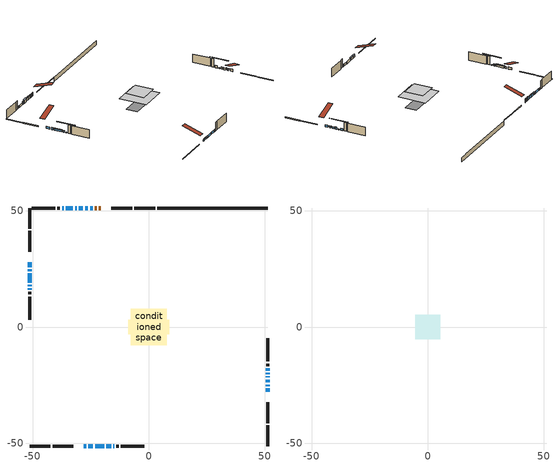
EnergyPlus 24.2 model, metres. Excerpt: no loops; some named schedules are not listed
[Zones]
conditioned space
 floor outside (Floor1 construction): -2.33,-2.33 -2.33,2.33 2.33,2.33 2.33,-2.33 z0.31
 floor adiabatic (AdiabaticFloorConstruction): -7.84,-7.84 -7.84,7.84 7.84,7.84 7.84,-7.84 z2.75
 floor foundation (Slab1 construction): -8.8,-3.09 -8.8,3.09 8.8,3.09 8.8,-3.09 z-1.98
 wall outside (RimJoist1 construction): 2.72,51.2 -6.2,51.2 / -51.2,-51.2 -42.28,-51.2 / -51.2,51.2 -51.2,42.28 / 51.2,-51.2 51.2,-42.28 z0.31:0.61
 wall outside (RimJoist2 construction): -7.12,51.2 -16.04,51.2 / -41.35,-51.2 -32.44,-51.2 / -51.2,41.35 -51.2,32.44 / 51.2,-41.35 51.2,-32.44 z0.31:0.61
 wall outside (AdiabaticWallConstruction 1): -20.61,51.2 -21.44,51.2 / -22.37,51.2 -23.2,51.2 z0.31:2.34
 wall outside (AdiabaticWallConstruction): 51.2,-27.86 51.2,-26.34 / -51.2,27.86 -51.2,25.73 / -51.2,24.8 -51.2,24.04 / -31.08,51.2 -31.69,51.2 / 51.2,-21.72 51.2,-21.24 / 51.2,-18.84 51.2,-17.76 / -32.62,51.2 -35.67,51.2 / -36.6,51.2 -37.3,51.2 / -23.06,-51.2 -19.16,-51.2 / -18.23,-51.2 -16.1,-51.2 / -15.17,-51.2 -14.94,-51.2 z0.31:1.53; 51.2,-25.41 51.2,-24.8 / -51.2,18.11 -51.2,17.5 z0.31:0.92; 51.2,-23.87 51.2,-22.65 / -27.86,-51.2 -26.95,-51.2 z0.31:1.23; -24.13,51.2 -25.25,51.2 / -26.17,51.2 -27.39,51.2 / -28.32,51.2 -30.15,51.2 z0.31:1.83; -26.02,-51.2 -23.99,-51.2 z0.31:1.33; -51.2,23.11 -51.2,19.04 z0.31:1.22; 51.2,-20.32 51.2,-19.76 / -51.2,16.58 -51.2,16.02 z0.31:0.67
 wall outside (Wall1 construction): -38.22,51.2 -39.32,51.2 / -14.01,-51.2 -12.91,-51.2 / -51.2,15.09 -51.2,14 / 51.2,-16.83 51.2,-15.73 z0.31:5.19
 wall outside (Wall2 construction): -40.25,51.2 -50.27,51.2 / -11.98,-51.2 -1.97,-51.2 / -51.2,13.07 -51.2,3.05 / 51.2,-14.8 51.2,-4.78 z0.31:5.19
 wall foundation (FoundationWall1 construction): 3.65,51.2,-1.98 3.65,51.2,0.31 46.44,51.2,0.31 46.44,51.2,0.23 51.2,51.2,0.23 51.2,51.2,-1.98
 window (WindowConstruction): 51.2,-27.86 51.2,-26.34 z0.31:1.53
 window (WindowConstruction 8): -51.2,27.86 -51.2,25.73 z0.31:1.53
 window (WindowConstruction 9): -51.2,24.8 -51.2,24.04 z0.31:1.53
 window (WindowConstruction 10): 51.2,-25.41 51.2,-24.8 z0.31:0.92
 window (WindowConstruction 11): 51.2,-23.87 51.2,-22.65 z0.31:1.22
 window (WindowConstruction 12): -24.13,51.2 -25.25,51.2 z0.31:1.83
 window (WindowConstruction 13): -26.17,51.2 -27.39,51.2 z0.31:1.83
 window (WindowConstruction 14): -28.32,51.2 -30.15,51.2 z0.31:1.83
 window (WindowConstruction 15): -31.08,51.2 -31.69,51.2 z0.31:1.53
 window (WindowConstruction 16): -27.86,-51.2 -26.95,-51.2 z0.31:1.22
 window (WindowConstruction 1): 51.2,-21.72 51.2,-21.25 z0.31:1.53
 window (WindowConstruction 17): -26.02,-51.2 -23.99,-51.2 z0.31:1.32
 window (WindowConstruction 18): -51.2,23.11 -51.2,19.04 z0.31:1.22
 window (WindowConstruction 19): -51.2,18.11 -51.2,17.5 z0.31:0.92
 window (WindowConstruction 20): 51.2,-20.32 51.2,-19.76 z0.31:0.67
 window (WindowConstruction 21): -51.2,16.57 -51.2,16.02 z0.31:0.67
 window (WindowConstruction 2): 51.2,-18.84 51.2,-17.76 z0.31:1.53
 window (WindowConstruction 3): -32.62,51.2 -35.67,51.2 z0.31:1.53
 window (WindowConstruction 4): -36.6,51.2 -37.29,51.2 z0.31:1.53
 window (WindowConstruction 5): -23.06,-51.2 -19.16,-51.2 z0.31:1.53
 window (WindowConstruction 6): -18.23,-51.2 -16.1,-51.2 z0.31:1.53
 window (WindowConstruction 7): -15.17,-51.2 -14.94,-51.2 z0.31:1.53
 door (Door): -20.61,51.2 -21.44,51.2 z0.31:2.34
 door (Door 1): -22.37,51.2 -23.2,51.2 z0.31:2.34
 ceiling adiabatic (AdiabaticFloorConstruction): 7.84,-7.84 7.84,7.84 -7.84,7.84 -7.84,-7.84 z2.75
attic - vented
 floor to conditioned space (Floor2 construction Reversed): -5.29,-5.29 -5.29,5.29 5.29,5.29 5.29,-5.29 z5.19
 roof outside (Roof1 construction): -19.69,51.2,5.19 -19.69,40.89,8.62 -16.97,40.89,8.62 -16.97,51.2,5.19; -28.79,-51.2,5.19 -28.79,-40.89,8.62 -31.51,-40.89,8.62 -31.51,-51.2,5.19; -51.2,28.79,5.19 -40.89,28.79,8.62 -40.89,31.51,8.62 -51.2,31.51,5.19; 51.2,-28.79,5.19 40.89,-28.79,8.62 40.89,-31.51,8.62 51.2,-31.51,5.19
shading: 51.2,-24.5 51.2,-25.71 51.5,-25.71 51.5,-24.5 z1.22; 51.2,-22.35 51.2,-24.17 51.5,-24.17 51.5,-22.35 z1.52; -25.54,51.2 -23.83,51.2 -23.83,51.5 -25.54,51.5 z2.13; -27.69,51.2 -25.88,51.2 -25.88,51.5 -27.69,51.5 z2.13; -30.45,51.2 -28.02,51.2 -28.02,51.81 -30.45,51.81 z2.13; -31.99,51.2 -30.78,51.2 -30.78,51.5 -31.99,51.5 z1.83; -26.65,-51.2 -28.16,-51.2 -28.16,-51.81 -26.65,-51.81 z1.52; -23.69,-51.2 -26.32,-51.2 -26.32,-51.81 -23.69,-51.81 z1.62; -51.2,18.74 -51.2,23.41 -51.81,23.41 -51.81,18.74 z1.52; -51.2,17.2 -51.2,18.41 -51.81,18.41 -51.81,17.2 z1.22; 51.2,-14.68 51.2,-25.4 51.61,-25.4 51.61,-14.68 z5.75; -51.2,10.94 -51.2,21.66 -51.61,21.66 -51.61,10.94 z5.75
[Building]
Building 1: Terrain=Suburbs
[Site:Location]
Toronto City Centre_ON: Latitude {deg}=43.63; Longitude {deg}=-79.39; Time Zone {hr}=-5; Elevation {m}=77; Keep Site Location Information=Yes
[Site:GroundTemperature:Shallow]
5.01852, 3.26908, 3.12898, 3.95918, 7.29196, 10.6092, 13.4851, 15.3069, 15.4617, 13.9799, 11.1774, 7.9619
[Site:WaterMainsTemperature]
Calculation Method=Schedule; Temperature Schedule=mains temperature schedule
[Material] Roughness=Rough; Thermal Absorptance=0.9
Name | Thickness {m} | Conductivity {W/m-K} | Density {kg/m3} | Specific Heat {J/kg-K} | Solar Absorptance | Visible Absorptance
asphalt or fiberglass shingles | 0.00635 | 0.162714 | 1121.4 | 1465.45 | 0.4 | 0.4
ceiling loosefill ins | 0.169333 | 0.0480833 | 16.02 | 1046.75 | 0.7 | 0.7
ceiling stud and cavity | 0.1397 | 1.08676 | 65.682 | 1177.47 | 0.7 | 0.7
concrete 4.0 in. | 0.1016 | 1.803125 | 2242.8 | 837.4 | 0.7 | 0.7
concrete 8.0 in. | 0.2032 | 1.803125 | 2242.8 | 837.4 | 0.7 | 0.7
door material | 0.04445 | 0.053851 | 512.64 | 1214.23 | 0.7 | 0.7
exterior vertical ins | 0.0460229 | 0.029427 | 32.04 | 1214.23 | 0.7 | 0.7
floor covering | 0.0127 | 0.0433444 | 54.468 | 1339.84 | 0.6 | 0.6
floor rigid ins; rim joist rigid ins | 0.051816 | 0.029427 | 32.04 | 1214.23 | 0.7 | 0.7
floor rigid ins 1; wall rigid ins | 0.512978 | 0.029427 | 32.04 | 1214.23 | 0.7 | 0.7
floor stud and cavity | 0.1397 | 0.101559 | 92.3553 | 1139.71 | 0.7 | 0.7
floor stud and cavity 1 | 0.1397 | 1.75129 | 37.0049 | 1207.88 | 0.7 | 0.7
furniture material conditioned space 1 | 0.1524 | 0.115458 | 640.8 | 1214.23 | 0.6 | 0.6
gypsum board | 0.0127 | 0.160291 | 801 | 837.4 | 0.6 | 0.6
gypsum board 1 | 0.0127 | 0.160291 | 801 | 837.4 | 0.7 | 0.7
osb sheathing 0.5 in. | 0.0127 | 0.115458 | 512.64 | 1214.23 | 0.7 | 0.7
osb sheathing 0.75 in. | 0.01905 | 0.115458 | 512.64 | 1214.23 | 0.7 | 0.7
osb sheathing 2.0 in. | 0.0508 | 0.115458 | 512.64 | 1214.23 | 0.7 | 0.7
rim joist stud and cavity | 0.0508 | 0.0405436 | 125.044 | 1163.47 | 0.6 | 0.6
rim joist stud and cavity 1 | 0.0508 | 0.0293316 | 125.044 | 1163.47 | 0.6 | 0.6
wall stud and cavity | 0.1397 | 0.102505 | 139.0536 | 1170.24 | 0.7 | 0.7
wall stud and cavity 1 | 0.1397 | 0.0815399 | 139.0536 | 1170.24 | 0.7 | 0.7
wall stud and cavity 2 | 0.0889 | 0.380278 | 52.3479 | 1209.89 | 0.7 | 0.7
wall stud and cavity 3 | 0.0889 | 0.391764 | 83.0341 | 1211.67 | 0.7 | 0.7
wood siding | 0.0254 | 0.102417 | 544.68 | 1172.36 | 0.4 | 0.4
wood siding 1; wood siding 2; wood siding 3 | 0.0254 | 0.102417 | 544.68 | 1172.36 | 0.7 | 0.7
[WindowMaterial:SimpleGlazingSystem]
Name | U-Factor {W/m2-K} | Solar Heat Gain Coefficient
WindowMaterial | 2.91111 | 0.68
WindowMaterial 1 | 3.05136 | 0.46
WindowMaterial 10 | 3.07975 | 0.4
WindowMaterial 11 | 2.95256 | 0.58
WindowMaterial 12 | 2.906 | 0.64
WindowMaterial 13 | 2.986628 | 0.53
WindowMaterial 14 | 3.02581 | 0.51
WindowMaterial 15 | 2.938365 | 0.65
WindowMaterial 16 | 2.961077 | 0.58
WindowMaterial 17 | 3.07407 | 0.43
WindowMaterial 2 | 2.93155 | 0.66
WindowMaterial 3 | 3.13255 | 0.72
WindowMaterial 4 | 2.97073 | 0.62
WindowMaterial 5 | 3.34775 | 0.66
WindowMaterial 6 | 2.929848 | 0.66
WindowMaterial 7 | 3.063281 | 0.52
WindowMaterial 8 | 2.89692 | 0.69
WindowMaterial 9 | 3.01388 | 0.52
[Construction]
AdiabaticFloorConstruction: floor stud and cavity 1, floor rigid ins 1, osb sheathing 0.75 in., floor covering
AdiabaticWallConstruction: wood siding 2, wall rigid ins, wall stud and cavity 2, gypsum board
AdiabaticWallConstruction 1: wood siding 3, wall rigid ins, wall stud and cavity 2, gypsum board
Door; Door 1: door material
Floor1 construction: floor stud and cavity, floor rigid ins, osb sheathing 0.75 in., floor covering
Floor2 construction Reversed: gypsum board, ceiling stud and cavity, ceiling loosefill ins
FoundationWall1 construction: concrete 8.0 in., gypsum board 1
furniture construction conditioned space 1: furniture material conditioned space 1
PartitionWallConstruction: gypsum board, wall stud and cavity 3, gypsum board
RimJoist1 construction: wood siding 1, rim joist rigid ins, osb sheathing 2.0 in., rim joist stud and cavity
RimJoist2 construction: wood siding 1, osb sheathing 2.0 in., rim joist stud and cavity 1
Roof1 construction: asphalt or fiberglass shingles
Slab1 construction: concrete 4.0 in.
Wall1 construction: wood siding, osb sheathing 0.5 in., wall stud and cavity, gypsum board
Wall2 construction: wood siding, osb sheathing 0.5 in., wall stud and cavity 1, gypsum board
WindowConstruction; WindowConstruction 13: WindowMaterial
WindowConstruction 1: WindowMaterial 1
WindowConstruction 10; WindowConstruction 19: WindowMaterial 10
WindowConstruction 11: WindowMaterial 11
WindowConstruction 12; WindowConstruction 4: WindowMaterial 4
WindowConstruction 14: WindowMaterial 12
WindowConstruction 15: WindowMaterial 13
WindowConstruction 16: WindowMaterial 14
WindowConstruction 17: WindowMaterial 15
WindowConstruction 18: WindowMaterial 16
WindowConstruction 2: WindowMaterial 2
WindowConstruction 20; WindowConstruction 21: WindowMaterial 17
WindowConstruction 3: WindowMaterial 3
WindowConstruction 5: WindowMaterial 5
WindowConstruction 6: WindowMaterial 6
WindowConstruction 7: WindowMaterial 7
WindowConstruction 8: WindowMaterial 8
WindowConstruction 9: WindowMaterial 9
[Zone] Multiplier=1; Part of Total Floor Area=Yes
Name | Volume {m3}
attic - vented | 62.5041
conditioned space | 830.9
[Space]
Name | Zone | Volume {m3}
attic - vented 1 | attic - vented | 62.5041
conditioned space 1 | conditioned space | 830.9
[ZoneInfiltration:EffectiveLeakageArea]
infil attic - vented 1: Zone or Space=attic - vented 1; Schedule=Always On Discrete; Effective Air Leakage Area {cm2}=4717.47; Stack Coefficient=0.000238973; Wind Coefficient=2.9013e-05
[ZoneMixing]
whole house fan mix: Zone or Space=attic - vented; Schedule=Always On Continuous; Design Flow Rate Calculation Method=Flow/Zone; Design Flow Rate {m3/s}=0; Source Zone or Space=conditioned space
[SurfaceProperty:ExposedFoundationPerimeter]
Slab1: Exposed Perimeter Calculation Method=TotalExposedPerimeter; Total Exposed Perimeter {m}=47.548
[InternalMass] Zone or ZoneList=conditioned space; Space or SpaceList=conditioned space 1
Name | Construction | Surface Area {m2}
furniture mass conditioned space 1 | furniture construction conditioned space 1 | 150.496
partition wall mass | PartitionWallConstruction | 376.24
[Lights]
interior lighting: Zone or ZoneList or Space or SpaceList=conditioned space 1; Schedule=interior lighting schedule; Design Level Calculation Method=LightingLevel; Lighting Level {W}=343.2; Return Air Fraction=0; Fraction Radiant=0.6; Fraction Visible=0.2; Fraction Replaceable=1
[People]
occupants: Zone or ZoneList or Space or SpaceList=conditioned space 1; Number of People Schedule=occupants schedule; Number of People Calculation Method=People; Number of People=3; Fraction Radiant=0.314171; Sensible Heat Fraction=0.56303; Activity Level Schedule=occupants activity schedule; Carbon Dioxide Generation Rate {m3/s-W}=0; Enable ASHRAE 55 Comfort Warnings=No; Mean Radiant Temperature Calculation Type=EnclosureAveraged
[ElectricEquipment] Zone or ZoneList or Space or SpaceList=conditioned space 1; Design Level Calculation Method=EquipmentLevel
Name | Schedule | Design Level {W} | Fraction Latent | Fraction Radiant | Fraction Lost
clothes dryer | clothes dryer schedule | 140.772 | 0.015 | 0.081 | 0.85
clothes washer | clothes washer schedule | 32.1985 | 0.03 | 0.162 | 0.7
cooking range | cooking range schedule | 215.147 | 0.08 | 0.432 | 0.2
dishwasher | dishwasher schedule | 66.8632 | 0.3 | 0.18 | 0.4
fridge | fridge schedule | 72.9452 | 0 | 0.6 | 0
mech vent bath fan 0 | mech vent bath fan 0 schedule | 50.2 | 0 | 0 | 1
mech vent bath fan 1 | mech vent bath fan 1 schedule | 50.2 | 0 | 0 | 1
mech vent bath fan 2 | mech vent bath fan 2 schedule | 50.2 | 0 | 0 | 1
mech vent bath fan 3 | mech vent bath fan 3 schedule | 50.2 | 0 | 0 | 1
mech vent bath fan 4 | mech vent bath fan 4 schedule | 50.2 | 0 | 0 | 1
mech vent house fan | mech vent house fan schedule | 0 | 0 | 0 | 1
mech vent house fan cfis | mech vent house fan cfis schedule | 0 | 0 | 0 | 0
mech vent range fan 0 | mech vent range fan 0 schedule | 57 | 0 | 0 | 1
misc plug loads | misc plug loads schedule | 494.7 | 0.045 | 0.513 | 0.1
whole house fan | Always On Discrete | 0 | 0 | 0 | 1
[OtherEquipment] Zone or ZoneList or Space or SpaceList=conditioned space 1; Design Level Calculation Method=EquipmentLevel
Name | Fuel Type | Schedule | Design Level {W} | Fraction Latent | Fraction Radiant | Fraction Lost
clothes dryer 1 | Electricity | clothes dryer schedule | 0 | 0.015 | 0.081 | 0.85
cooking range 1 | Electricity | cooking range schedule | 0 | 0.08 | 0.432 | 0.2
general water use latent | None | general water use schedule | 62.594 | 1 | 0 | 0
general water use sensible | None | general water use schedule | -61.6891 | 0 | 0.6 | 0
mech vent house fan latent load | None | Always On Discrete | 0 | 1 | 0 | 0
mech vent house fan sensible load | None | Always On Discrete | 0 | 0 | 0 | 0
water heater energy adjustment1 | NaturalGas | Always On Discrete | 0.01 | 0 | 0 | 1
[ZoneInfiltration:DesignFlowRate] Zone or ZoneList or Space or SpaceList=conditioned space 1; Schedule=Always On Discrete; Design Flow Rate Calculation Method=Flow/Zone; Design Flow Rate {m3/s}=0
infil flow; natural vent flow; whole house fan flow
[Foundation:Kiva]
Foundation Kiva 1: Initial Indoor Air Temperature {C}=18; Wall Height Above Grade {m}=0.309982; Wall Depth Below Slab {m}=0.2032; Custom Block Material Name 1=exterior vertical ins; Custom Block Depth 1 {m}=2.28999; Custom Block X Position 1 {m}=0.2159; Custom Block Z Position 1 {m}=0
[Foundation:Kiva:Settings]
Soil Conductivity {W/m-K}=0.849921; Soil Density {kg/m3}=1842.3; Soil Specific Heat {J/kg-K}=418.7; Ground Solar Absorptivity=0.9; Ground Thermal Absorptivity=0.9; Ground Surface Roughness {m}=0.03; Far-Field Width {m}=40; Deep-Ground Boundary Condition=ZeroFlux; Deep-Ground Depth {m}=40; Minimum Cell Dimension {m}=0.2; Maximum Cell Growth Coefficient=3; Simulation Timestep=Timestep
[Exterior:Lights]
exterior lighting: Schedule=exterior lighting schedule; Design Level {W}=75.6
[Schedule:Constant]
Name | Hourly Value
Always On Continuous; mech vent house fan schedule; mech vent house fan cfis schedule; Always On Discrete | 1
occupants activity schedule | 117.228
fridge schedule | 0
[Schedule:Week:Daily]
interior lighting schedule Week Rule - Jan1-Jan27: interior lighting schedule day, interior lighting schedule day, interior lighting schedule day, interior lighting schedule day, interior lighting schedule day, interior lighting schedule day, interior lighting schedule day, interior lighting schedule default day, interior lighting schedule default day, interior lighting schedule default day, interior lighting schedule default day, interior lighting schedule default day
interior lighting schedule Week Rule - Jan28-Feb3: interior lighting schedule day, interior lighting schedule day, interior lighting schedule day, interior lighting schedule day, interior lighting schedule day 1, interior lighting schedule day 1, interior lighting schedule day 1, interior lighting schedule default day, interior lighting schedule default day, interior lighting schedule default day, interior lighting schedule default day, interior lighting schedule default day
interior lighting schedule Week Rule - Feb4-Feb24: interior lighting schedule day 1, interior lighting schedule day 1, interior lighting schedule day 1, interior lighting schedule day 1, interior lighting schedule day 1, interior lighting schedule day 1, interior lighting schedule day 1, interior lighting schedule default day, interior lighting schedule default day, interior lighting schedule default day, interior lighting schedule default day, interior lighting schedule default day
interior lighting schedule Week Rule - Feb25-Mar3: interior lighting schedule day 1, interior lighting schedule day 1, interior lighting schedule day 1, interior lighting schedule day 1, interior lighting schedule day 2, interior lighting schedule day 2, interior lighting schedule day 2, interior lighting schedule default day, interior lighting schedule default day, interior lighting schedule default day, interior lighting schedule default day, interior lighting schedule default day
interior lighting schedule Week Rule - Mar4-Mar31: interior lighting schedule day 2, interior lighting schedule day 2, interior lighting schedule day 2, interior lighting schedule day 2, interior lighting schedule day 2, interior lighting schedule day 2, interior lighting schedule day 2, interior lighting schedule default day, interior lighting schedule default day, interior lighting schedule default day, interior lighting schedule default day, interior lighting schedule default day
interior lighting schedule Week Rule - Apr1-Apr28: interior lighting schedule day 3, interior lighting schedule day 3, interior lighting schedule day 3, interior lighting schedule day 3, interior lighting schedule day 3, interior lighting schedule day 3, interior lighting schedule day 3, interior lighting schedule default day, interior lighting schedule default day, interior lighting schedule default day, interior lighting schedule default day, interior lighting schedule default day
interior lighting schedule Week Rule - Apr29-May5: interior lighting schedule day 3, interior lighting schedule day 3, interior lighting schedule day 4, interior lighting schedule day 4, interior lighting schedule day 4, interior lighting schedule day 4, interior lighting schedule day 4, interior lighting schedule default day, interior lighting schedule default day, interior lighting schedule default day, interior lighting schedule default day, interior lighting schedule default day
interior lighting schedule Week Rule - May6-May26: interior lighting schedule day 4, interior lighting schedule day 4, interior lighting schedule day 4, interior lighting schedule day 4, interior lighting schedule day 4, interior lighting schedule day 4, interior lighting schedule day 4, interior lighting schedule default day, interior lighting schedule default day, interior lighting schedule default day, interior lighting schedule default day, interior lighting schedule default day
interior lighting schedule Week Rule - May27-Jun2: interior lighting schedule day 4, interior lighting schedule day 4, interior lighting schedule day 4, interior lighting schedule day 4, interior lighting schedule day 4, interior lighting schedule day 5, interior lighting schedule day 5, interior lighting schedule default day, interior lighting schedule default day, interior lighting schedule default day, interior lighting schedule default day, interior lighting schedule default day
interior lighting schedule Week Rule - Jun3-Jun30: interior lighting schedule day 5, interior lighting schedule day 5, interior lighting schedule day 5, interior lighting schedule day 5, interior lighting schedule day 5, interior lighting schedule day 5, interior lighting schedule day 5, interior lighting schedule default day, interior lighting schedule default day, interior lighting schedule default day, interior lighting schedule default day, interior lighting schedule default day
interior lighting schedule Week Rule - Jul1-Jul28: interior lighting schedule day 6, interior lighting schedule day 6, interior lighting schedule day 6, interior lighting schedule day 6, interior lighting schedule day 6, interior lighting schedule day 6, interior lighting schedule day 6, interior lighting schedule default day, interior lighting schedule default day, interior lighting schedule default day, interior lighting schedule default day, interior lighting schedule default day
interior lighting schedule Week Rule - Jul29-Aug4: interior lighting schedule day 6, interior lighting schedule day 6, interior lighting schedule day 6, interior lighting schedule day 7, interior lighting schedule day 7, interior lighting schedule day 7, interior lighting schedule day 7, interior lighting schedule default day, interior lighting schedule default day, interior lighting schedule default day, interior lighting schedule default day, interior lighting schedule default day
interior lighting schedule Week Rule - Aug5-Aug25: interior lighting schedule day 7, interior lighting schedule day 7, interior lighting schedule day 7, interior lighting schedule day 7, interior lighting schedule day 7, interior lighting schedule day 7, interior lighting schedule day 7, interior lighting schedule default day, interior lighting schedule default day, interior lighting schedule default day, interior lighting schedule default day, interior lighting schedule default day
interior lighting schedule Week Rule - Aug26-Sep1: interior lighting schedule day 7, interior lighting schedule day 7, interior lighting schedule day 7, interior lighting schedule day 7, interior lighting schedule day 7, interior lighting schedule day 7, interior lighting schedule day 8, interior lighting schedule default day, interior lighting schedule default day, interior lighting schedule default day, interior lighting schedule default day, interior lighting schedule default day
interior lighting schedule Week Rule - Sep2-Sep29: interior lighting schedule day 8, interior lighting schedule day 8, interior lighting schedule day 8, interior lighting schedule day 8, interior lighting schedule day 8, interior lighting schedule day 8, interior lighting schedule day 8, interior lighting schedule default day, interior lighting schedule default day, interior lighting schedule default day, interior lighting schedule default day, interior lighting schedule default day
interior lighting schedule Week Rule - Sep30-Oct6: interior lighting schedule day 8, interior lighting schedule day 9, interior lighting schedule day 9, interior lighting schedule day 9, interior lighting schedule day 9, interior lighting schedule day 9, interior lighting schedule day 9, interior lighting schedule default day, interior lighting schedule default day, interior lighting schedule default day, interior lighting schedule default day, interior lighting schedule default day
interior lighting schedule Week Rule - Oct7-Oct27: interior lighting schedule day 9, interior lighting schedule day 9, interior lighting schedule day 9, interior lighting schedule day 9, interior lighting schedule day 9, interior lighting schedule day 9, interior lighting schedule day 9, interior lighting schedule default day, interior lighting schedule default day, interior lighting schedule default day, interior lighting schedule default day, interior lighting schedule default day
interior lighting schedule Week Rule - Oct28-Nov3: interior lighting schedule day 9, interior lighting schedule day 9, interior lighting schedule day 9, interior lighting schedule day 9, interior lighting schedule day 10, interior lighting schedule day 10, interior lighting schedule day 10, interior lighting schedule default day, interior lighting schedule default day, interior lighting schedule default day, interior lighting schedule default day, interior lighting schedule default day
interior lighting schedule Week Rule - Nov4-Nov24: interior lighting schedule day 10, interior lighting schedule day 10, interior lighting schedule day 10, interior lighting schedule day 10, interior lighting schedule day 10, interior lighting schedule day 10, interior lighting schedule day 10, interior lighting schedule default day, interior lighting schedule default day, interior lighting schedule default day, interior lighting schedule default day, interior lighting schedule default day
interior lighting schedule Week Rule - Nov25-Dec1: interior lighting schedule day 10, interior lighting schedule day 10, interior lighting schedule day 10, interior lighting schedule day 10, interior lighting schedule day 10, interior lighting schedule day 10, interior lighting schedule day 11, interior lighting schedule default day, interior lighting schedule default day, interior lighting schedule default day, interior lighting schedule default day, interior lighting schedule default day
interior lighting schedule Week Rule - Dec2-Dec31: interior lighting schedule day 11, interior lighting schedule day 11, interior lighting schedule day 11, interior lighting schedule day 11, interior lighting schedule day 11, interior lighting schedule day 11, interior lighting schedule day 11, interior lighting schedule default day, interior lighting schedule default day, interior lighting schedule default day, interior lighting schedule default day, interior lighting schedule default day
occupants schedule Week Rule - Jan1-Dec31: occupants schedule day, occupants schedule day, occupants schedule day, occupants schedule day, occupants schedule day, occupants schedule day, occupants schedule day, occupants schedule default day, occupants schedule default day, occupants schedule default day, occupants schedule default day, occupants schedule default day
clothes dryer schedule Week Rule - Jan1-Dec31: clothes dryer schedule day, clothes dryer schedule day, clothes dryer schedule day, clothes dryer schedule day, clothes dryer schedule day, clothes dryer schedule day, clothes dryer schedule day, clothes dryer schedule default day, clothes dryer schedule default day, clothes dryer schedule default day, clothes dryer schedule default day, clothes dryer schedule default day
clothes washer schedule Week Rule - Jan1-Dec31: clothes washer schedule day, clothes washer schedule day, clothes washer schedule day, clothes washer schedule day, clothes washer schedule day, clothes washer schedule day, clothes washer schedule day, clothes washer schedule default day, clothes washer schedule default day, clothes washer schedule default day, clothes washer schedule default day, clothes washer schedule default day
cooking range schedule Week Rule - Jan1-Dec31: cooking range schedule day, cooking range schedule day, cooking range schedule day, cooking range schedule day, cooking range schedule day, cooking range schedule day, cooking range schedule day, cooking range schedule default day, cooking range schedule default day, cooking range schedule default day, cooking range schedule default day, cooking range schedule default day
dishwasher schedule Week Rule - Jan1-Dec31: dishwasher schedule day, dishwasher schedule day, dishwasher schedule day, dishwasher schedule day, dishwasher schedule day, dishwasher schedule day, dishwasher schedule day, dishwasher schedule default day, dishwasher schedule default day, dishwasher schedule default day, dishwasher schedule default day, dishwasher schedule default day
mech vent bath fan 0 schedule Week Rule - Jan1-Dec31: mech vent bath fan 0 schedule day, mech vent bath fan 0 schedule day, mech vent bath fan 0 schedule day, mech vent bath fan 0 schedule day, mech vent bath fan 0 schedule day, mech vent bath fan 0 schedule day, mech vent bath fan 0 schedule day, mech vent bath fan 0 schedule default day, mech vent bath fan 0 schedule default day, mech vent bath fan 0 schedule default day, mech vent bath fan 0 schedule default day, mech vent bath fan 0 schedule default day
mech vent bath fan 1 schedule Week Rule - Jan1-Dec31: mech vent bath fan 1 schedule day, mech vent bath fan 1 schedule day, mech vent bath fan 1 schedule day, mech vent bath fan 1 schedule day, mech vent bath fan 1 schedule day, mech vent bath fan 1 schedule day, mech vent bath fan 1 schedule day, mech vent bath fan 1 schedule default day, mech vent bath fan 1 schedule default day, mech vent bath fan 1 schedule default day, mech vent bath fan 1 schedule default day, mech vent bath fan 1 schedule default day
mech vent bath fan 2 schedule Week Rule - Jan1-Dec31: mech vent bath fan 2 schedule day, mech vent bath fan 2 schedule day, mech vent bath fan 2 schedule day, mech vent bath fan 2 schedule day, mech vent bath fan 2 schedule day, mech vent bath fan 2 schedule day, mech vent bath fan 2 schedule day, mech vent bath fan 2 schedule default day, mech vent bath fan 2 schedule default day, mech vent bath fan 2 schedule default day, mech vent bath fan 2 schedule default day, mech vent bath fan 2 schedule default day
mech vent bath fan 3 schedule Week Rule - Jan1-Dec31: mech vent bath fan 3 schedule day, mech vent bath fan 3 schedule day, mech vent bath fan 3 schedule day, mech vent bath fan 3 schedule day, mech vent bath fan 3 schedule day, mech vent bath fan 3 schedule day, mech vent bath fan 3 schedule day, mech vent bath fan 3 schedule default day, mech vent bath fan 3 schedule default day, mech vent bath fan 3 schedule default day, mech vent bath fan 3 schedule default day, mech vent bath fan 3 schedule default day
mech vent bath fan 4 schedule Week Rule - Jan1-Dec31: mech vent bath fan 4 schedule day, mech vent bath fan 4 schedule day, mech vent bath fan 4 schedule day, mech vent bath fan 4 schedule day, mech vent bath fan 4 schedule day, mech vent bath fan 4 schedule day, mech vent bath fan 4 schedule day, mech vent bath fan 4 schedule default day, mech vent bath fan 4 schedule default day, mech vent bath fan 4 schedule default day, mech vent bath fan 4 schedule default day, mech vent bath fan 4 schedule default day
mech vent range fan 0 schedule Week Rule - Jan1-Dec31: mech vent range fan 0 schedule day, mech vent range fan 0 schedule day, mech vent range fan 0 schedule day, mech vent range fan 0 schedule day, mech vent range fan 0 schedule day, mech vent range fan 0 schedule day, mech vent range fan 0 schedule day, mech vent range fan 0 schedule default day, mech vent range fan 0 schedule default day, mech vent range fan 0 schedule default day, mech vent range fan 0 schedule default day, mech vent range fan 0 schedule default day
misc plug loads schedule Week Rule - Jan1-Dec31: misc plug loads schedule day, misc plug loads schedule day, misc plug loads schedule day, misc plug loads schedule day, misc plug loads schedule day, misc plug loads schedule day, misc plug loads schedule day, misc plug loads schedule default day, misc plug loads schedule default day, misc plug loads schedule default day, misc plug loads schedule default day, misc plug loads schedule default day
general water use schedule Week Rule - Jan1-Dec31: general water use schedule day, general water use schedule day, general water use schedule day, general water use schedule day, general water use schedule day, general water use schedule day, general water use schedule day, general water use schedule default day, general water use schedule default day, general water use schedule default day, general water use schedule default day, general water use schedule default day
exterior lighting schedule Week Rule - Jan1-Jan27: exterior lighting schedule day, exterior lighting schedule day, exterior lighting schedule day, exterior lighting schedule day, exterior lighting schedule day, exterior lighting schedule day, exterior lighting schedule day, exterior lighting schedule default day, exterior lighting schedule default day, exterior lighting schedule default day, exterior lighting schedule default day, exterior lighting schedule default day
exterior lighting schedule Week Rule - Jan28-Feb3: exterior lighting schedule day, exterior lighting schedule day, exterior lighting schedule day, exterior lighting schedule day, exterior lighting schedule day 1, exterior lighting schedule day 1, exterior lighting schedule day 1, exterior lighting schedule default day, exterior lighting schedule default day, exterior lighting schedule default day, exterior lighting schedule default day, exterior lighting schedule default day
exterior lighting schedule Week Rule - Feb4-Feb24: exterior lighting schedule day 1, exterior lighting schedule day 1, exterior lighting schedule day 1, exterior lighting schedule day 1, exterior lighting schedule day 1, exterior lighting schedule day 1, exterior lighting schedule day 1, exterior lighting schedule default day, exterior lighting schedule default day, exterior lighting schedule default day, exterior lighting schedule default day, exterior lighting schedule default day
exterior lighting schedule Week Rule - Feb25-Mar3: exterior lighting schedule day 1, exterior lighting schedule day 1, exterior lighting schedule day 1, exterior lighting schedule day 1, exterior lighting schedule day 2, exterior lighting schedule day 2, exterior lighting schedule day 2, exterior lighting schedule default day, exterior lighting schedule default day, exterior lighting schedule default day, exterior lighting schedule default day, exterior lighting schedule default day
exterior lighting schedule Week Rule - Mar4-Mar31: exterior lighting schedule day 2, exterior lighting schedule day 2, exterior lighting schedule day 2, exterior lighting schedule day 2, exterior lighting schedule day 2, exterior lighting schedule day 2, exterior lighting schedule day 2, exterior lighting schedule default day, exterior lighting schedule default day, exterior lighting schedule default day, exterior lighting schedule default day, exterior lighting schedule default day
exterior lighting schedule Week Rule - Apr1-Apr28: exterior lighting schedule day 3, exterior lighting schedule day 3, exterior lighting schedule day 3, exterior lighting schedule day 3, exterior lighting schedule day 3, exterior lighting schedule day 3, exterior lighting schedule day 3, exterior lighting schedule default day, exterior lighting schedule default day, exterior lighting schedule default day, exterior lighting schedule default day, exterior lighting schedule default day
[Schedule:Year]
interior lighting schedule: interior lighting schedule Week Rule - Jan1-Jan27, 1, 1, 1, 27, interior lighting schedule Week Rule - Jan28-Feb3, 1, 28, 2, 3, interior lighting schedule Week Rule - Feb4-Feb24, 2, 4, 2, 24, interior lighting schedule Week Rule - Feb25-Mar3, 2, 25, 3, 3, interior lighting schedule Week Rule - Mar4-Mar31, 3, 4, 3, 31, interior lighting schedule Week Rule - Apr1-Apr28, 4, 1, 4, 28, interior lighting schedule Week Rule - Apr29-May5, 4, 29, 5, 5, interior lighting schedule Week Rule - May6-May26, 5, 6, 5, 26, interior lighting schedule Week Rule - May27-Jun2, 5, 27, 6, 2, interior lighting schedule Week Rule - Jun3-Jun30, 6, 3, 6, 30, interior lighting schedule Week Rule - Jul1-Jul28, 7, 1, 7, 28, interior lighting schedule Week Rule - Jul29-Aug4, 7, 29, 8, 4, interior lighting schedule Week Rule - Aug5-Aug25, 8, 5, 8, 25, interior lighting schedule Week Rule - Aug26-Sep1, 8, 26, 9, 1, interior lighting schedule Week Rule - Sep2-Sep29, 9, 2, 9, 29, interior lighting schedule Week Rule - Sep30-Oct6, 9, 30, 10, 6, interior lighting schedule Week Rule - Oct7-Oct27, 10, 7, 10, 27, interior lighting schedule Week Rule - Oct28-Nov3, 10, 28, 11, 3, interior lighting schedule Week Rule - Nov4-Nov24, 11, 4, 11, 24, interior lighting schedule Week Rule - Nov25-Dec1, 11, 25, 12, 1, interior lighting schedule Week Rule - Dec2-Dec31, 12, 2, 12, 31
occupants schedule: occupants schedule Week Rule - Jan1-Dec31, 1, 1, 12, 31
clothes dryer schedule: clothes dryer schedule Week Rule - Jan1-Dec31, 1, 1, 12, 31
clothes washer schedule: clothes washer schedule Week Rule - Jan1-Dec31, 1, 1, 12, 31
cooking range schedule: cooking range schedule Week Rule - Jan1-Dec31, 1, 1, 12, 31
dishwasher schedule: dishwasher schedule Week Rule - Jan1-Dec31, 1, 1, 12, 31
mech vent bath fan 0 schedule: mech vent bath fan 0 schedule Week Rule - Jan1-Dec31, 1, 1, 12, 31
mech vent bath fan 1 schedule: mech vent bath fan 1 schedule Week Rule - Jan1-Dec31, 1, 1, 12, 31
mech vent bath fan 2 schedule: mech vent bath fan 2 schedule Week Rule - Jan1-Dec31, 1, 1, 12, 31
mech vent bath fan 3 schedule: mech vent bath fan 3 schedule Week Rule - Jan1-Dec31, 1, 1, 12, 31
mech vent bath fan 4 schedule: mech vent bath fan 4 schedule Week Rule - Jan1-Dec31, 1, 1, 12, 31
mech vent range fan 0 schedule: mech vent range fan 0 schedule Week Rule - Jan1-Dec31, 1, 1, 12, 31
misc plug loads schedule: misc plug loads schedule Week Rule - Jan1-Dec31, 1, 1, 12, 31
general water use schedule: general water use schedule Week Rule - Jan1-Dec31, 1, 1, 12, 31
exterior lighting schedule: exterior lighting schedule Week Rule - Jan1-Jan27, 1, 1, 1, 27, exterior lighting schedule Week Rule - Jan28-Feb3, 1, 28, 2, 3, exterior lighting schedule Week Rule - Feb4-Feb24, 2, 4, 2, 24, exterior lighting schedule Week Rule - Feb25-Mar3, 2, 25, 3, 3, exterior lighting schedule Week Rule - Mar4-Mar31, 3, 4, 3, 31, exterior lighting schedule Week Rule - Apr1-Apr28, 4, 1, 4, 28, exterior lighting schedule Week Rule - Apr29-May5, 4, 29, 5, 5, exterior lighting schedule Week Rule - May6-May26, 5, 6, 5, 26, exterior lighting schedule Week Rule - May27-Jun2, 5, 27, 6, 2, exterior lighting schedule Week Rule - Jun3-Jun30, 6, 3, 6, 30, exterior lighting schedule Week Rule - Jul1-Jul28, 7, 1, 7, 28, exterior lighting schedule Week Rule - Jul29-Aug4, 7, 29, 8, 4, exterior lighting schedule Week Rule - Aug5-Aug25, 8, 5, 8, 25, exterior lighting schedule Week Rule - Aug26-Sep1, 8, 26, 9, 1, exterior lighting schedule Week Rule - Sep2-Sep29, 9, 2, 9, 29, exterior lighting schedule Week Rule - Sep30-Oct6, 9, 30, 10, 6, exterior lighting schedule Week Rule - Oct7-Oct27, 10, 7, 10, 27, exterior lighting schedule Week Rule - Oct28-Nov3, 10, 28, 11, 3, exterior lighting schedule Week Rule - Nov4-Nov24, 11, 4, 11, 24, exterior lighting schedule Week Rule - Nov25-Dec1, 11, 25, 12, 1, exterior lighting schedule Week Rule - Dec2-Dec31, 12, 2, 12, 31
[Schedule:Compact]
mains temperature schedule: Through: 01/01, For: AllDays, Until: 24:00, 8.80333, Through: 01/02, For: AllDays, Until: 24:00, 8.74333, Through: 01/03, For: AllDays, Until: 24:00, 8.68389, Through: 01/04, For: AllDays, Until: 24:00, 8.62611, Through: 01/05, For: AllDays, Until: 24:00, 8.56944, Through: 01/06, For: AllDays, Until: 24:00, 8.51389, Through: 01/07, For: AllDays, Until: 24:00, 8.45944, Through: 01/08, For: AllDays, Until: 24:00, 8.40611, Through: 01/09, For: AllDays, Until: 24:00, 8.35389, Through: 01/10, For: AllDays, Until: 24:00, 8.30278, Through: 01/11, For: AllDays, Until: 24:00, 8.25333, Through: 01/12, For: AllDays, Until: 24:00, 8.205, Through: 01/13, For: AllDays, Until: 24:00, 8.15778, Through: 01/14, For: AllDays, Until: 24:00, 8.11222, Through: 01/15, For: AllDays, Until: 24:00, 8.06778, Through: 01/16, For: AllDays, Until: 24:00, 8.02444, Through: 01/17, For: AllDays, Until: 24:00, 7.98222, Through: 01/18, For: AllDays, Until: 24:00, 7.94167, Through: 01/19, For: AllDays, Until: 24:00, 7.90222, Through: 01/20, For: AllDays, Until: 24:00, 7.86444, Through: 01/21, For: AllDays, Until: 24:00, 7.82778, Through: 01/22, For: AllDays, Until: 24:00, 7.79278, Through: 01/23, For: AllDays, Until: 24:00, 7.75889, Through: 01/24, For: AllDays, Until: 24:00, 7.72667, Through: 01/25, For: AllDays, Until: 24:00, 7.69556, Through: 01/26, For: AllDays, Until: 24:00, 7.66611, Through: 01/27, For: AllDays, Until: 24:00, 7.63778, Through: 01/28, For: AllDays, Until: 24:00, 7.61111, Through: 01/29, For: AllDays, Until: 24:00, 7.58556, Through: 01/30, For: AllDays, Until: 24:00, 7.56167, Through: 01/31, For: AllDays, Until: 24:00, 7.53944, Through: 02/01, For: AllDays, Until: 24:00, 7.51833, Through: 02/02, For: AllDays, Until: 24:00, 7.49889, Through: 02/03, For: AllDays, Until: 24:00, 7.48111, Through: 02/04, For: AllDays, Until: 24:00, 7.46444, Through: 02/05, For: AllDays, Until: 24:00, 7.44944, Through: 02/06, For: AllDays, Until: 24:00, 7.43556, Through: 02/07, For: AllDays, Until: 24:00, 7.42333, Through: 02/08, For: AllDays, Until: 24:00, 7.41278, Through: 02/09, For: AllDays, Until: 24:00, 7.40389, Through: 02/10, For: AllDays, Until: 24:00, 7.39611, Through: 02/11, For: AllDays, Until: 24:00, 7.39, Through: 02/12, For: AllDays, Until: 24:00, 7.38556, Through: 02/13, For: AllDays, Until: 24:00, 7.38222, Through: 02/14, For: AllDays, Until: 24:00, 7.38056, Through: 02/15, For: AllDays, Until: 24:00, 7.38056, Through: 02/16, For: AllDays, Until: 24:00, 7.38222, Through: 02/17, For: AllDays, Until: 24:00, 7.385, Through: 02/18, For: AllDays, Until: 24:00, 7.38944, Through: 02/19, For: AllDays, Until: 24:00, 7.395, Through: 02/20, For: AllDays, Until: 24:00, 7.40278, Through: 02/21, For: AllDays, Until: 24:00, 7.41167, Through: 02/22, For: AllDays, Until: 24:00, 7.42222, Through: 02/23, For: AllDays, Until: 24:00, 7.43389, Through: 02/24, For: AllDays, Until: 24:00, 7.44722, Through: 02/25, For: AllDays, Until: 24:00, 7.46222, Through: 02/26, For: AllDays, Until: 24:00, 7.47833, Through: 02/27, For: AllDays, Until: 24:00, 7.49611, Through: 02/28, For: AllDays, Until: 24:00, 7.51556, Through: 03/01, For: AllDays, Until: 24:00, 7.53667, Through: 03/02, For: AllDays, Until: 24:00, 7.55889, Through: 03/03, For: AllDays, Until: 24:00, 7.58222, Through: 03/04, For: AllDays, Until: 24:00, 7.60722, Through: 03/05, For: AllDays, Until: 24:00, 7.63389, Through: 03/06, For: AllDays, Until: 24:00, 7.66222, Through: 03/07, For: AllDays, Until: 24:00, 7.69111, Through: 03/08, For: AllDays, Until: 24:00, 7.72222, Through: 03/09, For: AllDays, Until: 24:00, 7.75444, Through: 03/10, For: AllDays, Until: 24:00, 7.78778, Through: 03/11, For: AllDays, Until: 24:00, 7.82278, Through: 03/12, For: AllDays, Until: 24:00, 7.85944, Through: 03/13, For: AllDays, Until: 24:00, 7.89722, Through: 03/14, For: AllDays, Until: 24:00, 7.93611, Through: 03/15, For: AllDays, Until: 24:00, 7.97667, Through: 03/16, For: AllDays, Until: 24:00, 8.01833, Through: 03/17, For: AllDays, Until: 24:00, 8.06167, Through: 03/18, For: AllDays, Until: 24:00, 8.10611, Through: 03/19, For: AllDays, Until: 24:00, 8.15167, Through: 03/20, For: AllDays, Until: 24:00, 8.19833, Through: 03/21, For: AllDays, Until: 24:00, 8.24667, Through: 03/22, For: AllDays, Until: 24:00, 8.29611, Through: 03/23, For: AllDays, Until: 24:00, 8.34667, Through: 03/24, For: AllDays, Until: 24:00, 8.39889, Through: 03/25, For: AllDays, Until: 24:00, 8.45167, Through: 03/26, For: AllDays, Until: 24:00, 8.50611, Through: 03/27, For: AllDays, Until: 24:00, 8.56167, Through: 03/28, For: AllDays, Until: 24:00, 8.61833, Through: 03/29, For: AllDays, Until: 24:00, 8.67611, Through: 03/30, For: AllDays, Until: 24:00, 8.735, Through: 03/31, For: AllDays, Until: 24:00, 8.795, Through: 04/01, For: AllDays, Until: 24:00, 8.85611, Through: 04/02, For: AllDays, Until: 24:00, 8.91833, Through: 04/03, For: AllDays, Until: 24:00, 8.98167, Through: 04/04, For: AllDays, Until: 24:00, 9.04556, Through: 04/05, For: AllDays, Until: 24:00, 9.11111, Through: 04/06, For: AllDays, Until: 24:00, 9.17722, Through: 04/07, For: AllDays, Until: 24:00, 9.24444, Through: 04/08, For: AllDays, Until: 24:00, 9.31222, Through: 04/09, For: AllDays, Until: 24:00, 9.38167, Through: 04/10, For: AllDays, Until: 24:00, 9.45167, Through: 04/11, For: AllDays, Until: 24:00, 9.52222, Through: 04/12, For: AllDays, Until: 24:00, 9.59444, Through: 04/13, For: AllDays, Until: 24:00, 9.66667, Through: 04/14, For: AllDays, Until: 24:00, 9.74, Through: 04/15, For: AllDays, Until: 24:00, 9.81444, Through: 04/16, For: AllDays, Until: 24:00, 9.88944, Through: 04/17, For: AllDays, Until: 24:00, 9.96556, Through: 04/18, For: AllDays, Until: 24:00, 10.0417, Through: 04/19, For: AllDays, Until: 24:00, 10.1189, Through: 04/20, For: AllDays, Until: 24:00, 10.1972, Through: 04/21, For: AllDays, Until: 24:00, 10.2756, Through: 04/22, For: AllDays, Until: 24:00, 10.355, Through: 04/23, For: AllDays, Until: 24:00, 10.435, Through: 04/24, For: AllDays, Until: 24:00, 10.515, Through: 04/25, For: AllDays, Until: 24:00, 10.5961, Through: 04/26, For: AllDays, Until: 24:00, 10.6778, Through: 04/27, For: AllDays, Until: 24:00, 10.76, Through: 04/28, For: AllDays, Until: 24:00, 10.8428, Through: 04/29, For: AllDays, Until: 24:00, 10.9261, Through: 04/30, For: AllDays, Until: 24:00, 11.0094, Through: 05/01, For: AllDays, Until: 24:00, 11.0933, Through: 05/02, For: AllDays, Until: 24:00, 11.1778, Through: 05/03, For: AllDays, Until: 24:00, 11.2628, Through: 05/04, For: AllDays, Until: 24:00, 11.3478, Through: 05/05, For: AllDays, Until: 24:00, 11.4333, Through: 05/06, For: AllDays, Until: 24:00, 11.5189, Through: 05/07, For: AllDays, Until: 24:00, 11.605, Through: 05/08, For: AllDays, Until: 24:00, 11.6917, Through: 05/09, For: AllDays, Until: 24:00, 11.7778, Through: 05/10, For: AllDays, Until: 24:00, 11.865, Through: 05/11, For: AllDays, Until: 24:00, 11.9517, Through: 05/12, For: AllDays, Until: 24:00, 12.0389, Through: 05/13, For: AllDays, Until: 24:00, 12.1261, Through: 05/14, For: AllDays, Until: 24:00, 12.2133, Through: 05/15, For: AllDays, Until: 24:00, 12.3006, Through: 05/16, For: AllDays, Until: 24:00, 12.3883, Through: 05/17, For: AllDays, Until: 24:00, 12.4756, Through: 05/18, For: AllDays, Until: 24:00, 12.5628, Through: 05/19, For: AllDays, Until: 24:00, 12.6506, Through: 05/20, For: AllDays, Until: 24:00, 12.7378, Through: 05/21, For: AllDays, Until: 24:00, 12.825, Through: 05/22, For: AllDays, Until: 24:00, 12.9122, Through: 05/23, For: AllDays, Until: 24:00, 12.9994, Through: 05/24, For: AllDays, Until: 24:00, 13.0861, Through: 05/25, For: AllDays, Until: 24:00, 13.1728, Through: 05/26, For: AllDays, Until: 24:00, 13.2594, Through: 05/27, For: AllDays, Until: 24:00, 13.3456, Through: 05/28, For: AllDays, Until: 24:00, 13.4317, Through: 05/29, For: AllDays, Until: 24:00, 13.5172, Through: 05/30, For: AllDays, Until: 24:00, 13.6028, Through: 05/31, For: AllDays, Until: 24:00, 13.6878, Through: 06/01, For: AllDays, Until: 24:00, 13.7722, Through: 06/02, For: AllDays, Until: 24:00, 13.8567, Through: 06/03, For: AllDays, Until: 24:00, 13.9406, Through: 06/04, For: AllDays, Until: 24:00, 14.0239, Through: 06/05, For: AllDays, Until: 24:00, 14.1067, Through: 06/06, For: AllDays, Until: 24:00, 14.1894, Through: 06/07, For: AllDays, Until: 24:00, 14.2711, Through: 06/08, For: AllDays, Until: 24:00, 14.3528, Through: 06/09, For: AllDays, Until: 24:00, 14.4339, Through: 06/10, For: AllDays, Until: 24:00, 14.5139, Through: 06/11, For: AllDays, Until: 24:00, 14.5939, Through: 06/12, For: AllDays, Until: 24:00, 14.6728, Through: 06/13, For: AllDays, Until: 24:00, 14.7511, Through: 06/14, For: AllDays, Until: 24:00, 14.8289, Through: 06/15, For: AllDays, Until: 24:00, 14.9061, Through: 06/16, For: AllDays, Until: 24:00, 14.9822, Through: 06/17, For: AllDays, Until: 24:00, 15.0578, Through: 06/18, For: AllDays, Until: 24:00, 15.1328, Through: 06/19, For: AllDays, Until: 24:00, 15.2067, Through: 06/20, For: AllDays, Until: 24:00, 15.28, Through: 06/21, For: AllDays, Until: 24:00, 15.3522, Through: 06/22, For: AllDays, Until: 24:00, 15.4239, Through: 06/23, For: AllDays, Until: 24:00, 15.4944, Through: 06/24, For: AllDays, Until: 24:00, 15.5639, Through: 06/25, For: AllDays, Until: 24:00, 15.6328, Through: 06/26, For: AllDays, Until: 24:00, 15.7006, Through: 06/27, For: AllDays, Until: 24:00, 15.7678, Through: 06/28, For: AllDays, Until: 24:00, 15.8333, Through: 06/29, For: AllDays, Until: 24:00, 15.8983, Through: 06/30, For: AllDays, Until: 24:00, 15.9622, Through: 07/01, For: AllDays, Until: 24:00, 16.025, Through: 07/02, For: AllDays, Until: 24:00, 16.0872, Through: 07/03, For: AllDays, Until: 24:00, 16.1478, Through: 07/04, For: AllDays, Until: 24:00, 16.2072, Through: 07/05, For: AllDays, Until: 24:00, 16.2661, Through: 07/06, For: AllDays, Until: 24:00, 16.3233, Through: 07/07, For: AllDays, Until: 24:00, 16.3794, Through: 07/08, For: AllDays, Until: 24:00, 16.435, Through: 07/09, For: AllDays, Until: 24:00, 16.4889, Through: 07/10, For: AllDays, Until: 24:00, 16.5417, Through: 07/11, For: AllDays, Until: 24:00, 16.5928, Through: 07/12, For: AllDays, Until: 24:00, 16.6433, Through: 07/13, For: AllDays, Until: 24:00, 16.6922, Through: 07/14, For: AllDays, Until: 24:00, 16.74, Through: 07/15, For: AllDays, Until: 24:00, 16.7867, Through: 07/16, For: AllDays, Until: 24:00, 16.8322, Through: 07/17, For: AllDays, Until: 24:00, 16.8761, Through: 07/18, For: AllDays, Until: 24:00, 16.9189, Through: 07/19, For: AllDays, Until: 24:00, 16.96, Through: 07/20, For: AllDays, Until: 24:00, 17, Through: 07/21, For: AllDays, Until: 24:00, 17.0389, Through: 07/22, For: AllDays, Until: 24:00, 17.0761, Through: 07/23, For: AllDays, Until: 24:00, 17.1122, Through: 07/24, For: AllDays, Until: 24:00, 17.1467, Through: 07/25, For: AllDays, Until: 24:00, 17.18, Through: 07/26, For: AllDays, Until: 24:00, 17.2117, Through: 07/27, For: AllDays, Until: 24:00, 17.2422, Through: 07/28, For: AllDays, Until: 24:00, 17.2711, Through: 07/29, For: AllDays, Until: 24:00, 17.2983, Through: 07/30, For: AllDays, Until: 24:00, 17.3244, Through: 07/31, For: AllDays, Until: 24:00, 17.3494, Through: 08/01, For: AllDays, Until: 24:00, 17.3728, Through: 08/02, For: AllDays, Until: 24:00, 17.3944, Through: 08/03, For: AllDays, Until: 24:00, 17.4144, Through: 08/04, For: AllDays, Until: 24:00, 17.4333, Through: 08/05, For: AllDays, Until: 24:00, 17.4506, Through: 08/06, For: AllDays, Until: 24:00, 17.4667, Through: 08/07, For: AllDays, Until: 24:00, 17.4811, Through: 08/08, For: AllDays, Until: 24:00, 17.4939, Through: 08/09, For: AllDays, Until: 24:00, 17.5056, Through: 08/10, For: AllDays, Until: 24:00, 17.5156, Through: 08/11, For: AllDays, Until: 24:00, 17.5239, Through: 08/12, For: AllDays, Until: 24:00, 17.5311, Through: 08/13, For: AllDays, Until: 24:00, 17.5361, Through: 08/14, For: AllDays, Until: 24:00, 17.54, Through: 08/15, For: AllDays, Until: 24:00, 17.5428, Through: 08/16, For: AllDays, Until: 24:00, 17.5439, Through: 08/17, For: AllDays, Until: 24:00, 17.5433, Through: 08/18, For: AllDays, Until: 24:00, 17.5411, Through: 08/19, For: AllDays, Until: 24:00, 17.5372, Through: 08/20, For: AllDays, Until: 24:00, 17.5322, Through: 08/21, For: AllDays, Until: 24:00, 17.5256, Through: 08/22, For: AllDays, Until: 24:00, 17.5178, Through: 08/23, For: AllDays, Until: 24:00, 17.5083, Through: 08/24, For: AllDays, Until: 24:00, 17.4972, Through: 08/25, For: AllDays, Until: 24:00, 17.4844, Through: 08/26, For: AllDays, Until: 24:00, 17.4706, Through: 08/27, For: AllDays, Until: 24:00, 17.455, Through: 08/28, For: AllDays, Until: 24:00, 17.4378, Through: 08/29, For: AllDays, Until: 24:00, 17.4194, Through: 08/30, For: AllDays, Until: 24:00, 17.3994, Through: 08/31, For: AllDays, Until: 24:00, 17.3778, Through: 09/01, For: AllDays, Until: 24:00, 17.355, Through: 09/02, For: AllDays, Until: 24:00, 17.3311, Through: 09/03, For: AllDays, Until: 24:00, 17.305, Through: 09/04, For: AllDays, Until: 24:00, 17.2778, Through: 09/05, For: AllDays, Until: 24:00, 17.2494, Through: 09/06, For: AllDays, Until: 24:00, 17.2194, Through: 09/07, For: AllDays, Until: 24:00, 17.1878, Through: 09/08, For: AllDays, Until: 24:00, 17.155, Through: 09/09, For: AllDays, Until: 24:00, 17.1206, Through: 09/10, For: AllDays, Until: 24:00, 17.085, Through: 09/11, For: AllDays, Until: 24:00, 17.0483, Through: 09/12, For: AllDays, Until: 24:00, 17.01, Through: 09/13, For: AllDays, Until: 24:00, 16.97, Through: 09/14, For: AllDays, Until: 24:00, 16.9289, Through: 09/15, For: AllDays, Until: 24:00, 16.8867, Through: 09/16, For: AllDays, Until: 24:00, 16.8428, Through: 09/17, For: AllDays, Until: 24:00, 16.7983, Through: 09/18, For: AllDays, Until: 24:00, 16.7517, Through: 09/19, For: AllDays, Until: 24:00, 16.7044, Through: 09/20, For: AllDays, Until: 24:00, 16.6556, Through: 09/21, For: AllDays, Until: 24:00, 16.6056, Through: 09/22, For: AllDays, Until: 24:00, 16.5544, Through: 09/23, For: AllDays, Until: 24:00, 16.5017, Through: 09/24, For: AllDays, Until: 24:00, 16.4483, Through: 09/25, For: AllDays, Until: 24:00, 16.3933, Through: 09/26, For: AllDays, Until: 24:00, 16.3372, Through: 09/27, For: AllDays, Until: 24:00, 16.2806, Through: 09/28, For: AllDays, Until: 24:00, 16.2222, Through: 09/29, For: AllDays, Until: 24:00, 16.1628, Through: 09/30, For: AllDays, Until: 24:00, 16.1022, Through: 10/01, For: AllDays, Until: 24:00, 16.0406, Through: 10/02, For: AllDays, Until: 24:00, 15.9778, Through: 10/03, For: AllDays, Until: 24:00, 15.9144, Through: 10/04, For: AllDays, Until: 24:00, 15.8494, Through: 10/05, For: AllDays, Until: 24:00, 15.7839, Through: 10/06, For: AllDays, Until: 24:00, 15.7172, Through: 10/07, For: AllDays, Until: 24:00, 15.6494, Through: 10/08, For: AllDays, Until: 24:00, 15.5811, Through: 10/09, For: AllDays, Until: 24:00, 15.5117, Through: 10/10, For: AllDays, Until: 24:00, 15.4411, Through: 10/11, For: AllDays, Until: 24:00, 15.37, Through: 10/12, For: AllDays, Until: 24:00, 15.2978, Through: 10/13, For: AllDays, Until: 24:00, 15.225, Through: 10/14, For: AllDays, Until: 24:00, 15.1511, Through: 10/15, For: AllDays, Until: 24:00, 15.0767, Through: 10/16, For: AllDays, Until: 24:00, 15.0011, Through: 10/17, For: AllDays, Until: 24:00, 14.925, Through: 10/18, For: AllDays, Until: 24:00, 14.8483, Through: 10/19, For: AllDays, Until: 24:00, 14.7706, Through: 10/20, For: AllDays, Until: 24:00, 14.6922, Through: 10/21, For: AllDays, Until: 24:00, 14.6133, Through: 10/22, For: AllDays, Until: 24:00, 14.5339, Through: 10/23, For: AllDays, Until: 24:00, 14.4539, Through: 10/24, For: AllDays, Until: 24:00, 14.3728, Through: 10/25, For: AllDays, Until: 24:00, 14.2917, Through: 10/26, For: AllDays, Until: 24:00, 14.21, Through: 10/27, For: AllDays, Until: 24:00, 14.1272, Through: 10/28, For: AllDays, Until: 24:00, 14.0444, Through: 10/29, For: AllDays, Until: 24:00, 13.9611, Through: 10/30, For: AllDays, Until: 24:00, 13.8772, Through: 10/31, For: AllDays, Until: 24:00, 13.7933, Through: 11/01, For: AllDays, Until: 24:00, 13.7089, Through: 11/02, For: AllDays, Until: 24:00, 13.6239, Through: 11/03, For: AllDays, Until: 24:00, 13.5383, Through: 11/04, For: AllDays, Until: 24:00, 13.4528, Through: 11/05, For: AllDays, Until: 24:00, 13.3667, Through: 11/06, For: AllDays, Until: 24:00, 13.2806, Through: 11/07, For: AllDays, Until: 24:00, 13.1944, Through: 11/08, For: AllDays, Until: 24:00, 13.1078, Through: 11/09, For: AllDays, Until: 24:00, 13.0206, Through: 11/10, For: AllDays, Until: 24:00, 12.9339, Through: 11/11, For: AllDays, Until: 24:00, 12.8467, Through: 11/12, For: AllDays, Until: 24:00, 12.7594, Through: 11/13, For: AllDays, Until: 24:00, 12.6722, Through: 11/14, For: AllDays, Until: 24:00, 12.5844, Through: 11/15, For: AllDays, Until: 24:00, 12.4972, Through: 11/16, For: AllDays, Until: 24:00, 12.41, Through: 11/17, For: AllDays, Until: 24:00, 12.3222, Through: 11/18, For: AllDays, Until: 24:00, 12.235, Through: 11/19, For: AllDays, Until: 24:00, 12.1478, Through: 11/20, For: AllDays, Until: 24:00, 12.0606, Through: 11/21, For: AllDays, Until: 24:00, 11.9733, Through: 11/22, For: AllDays, Until: 24:00, 11.8861, Through: 11/23, For: AllDays, Until: 24:00, 11.7994, Through: 11/24, For: AllDays, Until: 24:00, 11.7128, Through: 11/25, For: AllDays, Until: 24:00, 11.6267, Through: 11/26, For: AllDays, Until: 24:00, 11.5406, Through: 11/27, For: AllDays, Until: 24:00, 11.4544, Through: 11/28, For: AllDays, Until: 24:00, 11.3689, Through: 11/29, For: AllDays, Until: 24:00, 11.2839, Through: 11/30, For: AllDays, Until: 24:00, 11.1989, Through: 12/01, For: AllDays, Until: 24:00, 11.1144, Through: 12/02, For: AllDays, Until: 24:00, 11.03, Through: 12/03, For: AllDays, Until: 24:00, 10.9467, Through: 12/04, For: AllDays, Until: 24:00, 10.8633, Through: 12/05, For: AllDays, Until: 24:00, 10.7806, Through: 12/06, For: AllDays, Until: 24:00, 10.6983, Through: 12/07, For: AllDays, Until: 24:00, 10.6167, Through: 12/08, For: AllDays, Until: 24:00, 10.5356, Through: 12/09, For: AllDays, Until: 24:00, 10.4544, Through: 12/10, For: AllDays, Until: 24:00, 10.3744, Through: 12/11, For: AllDays, Until: 24:00, 10.295, Through: 12/12, For: AllDays, Until: 24:00, 10.2167, Through: 12/13, For: AllDays, Until: 24:00, 10.1383, Through: 12/14, For: AllDays, Until: 24:00, 10.0611, Through: 12/15, For: AllDays, Until: 24:00, 9.98444, Through: 12/16, For: AllDays, Until: 24:00, 9.90833, Through: 12/17, For: AllDays, Until: 24:00, 9.83278, Through: 12/18, For: AllDays, Until: 24:00, 9.75833, Through: 12/19, For: AllDays, Until: 24:00, 9.685, Through: 12/20, For: AllDays, Until: 24:00, 9.61222, Through: 12/21, For: AllDays, Until: 24:00, 9.54, Through: 12/22, For: AllDays, Until: 24:00, 9.46889, Through: 12/23, For: AllDays, Until: 24:00, 9.39889, Through: 12/24, For: AllDays, Until: 24:00, 9.32944, Through: 12/25, For: AllDays, Until: 24:00, 9.26111, Through: 12/26, For: AllDays, Until: 24:00, 9.19389, Through: 12/27, For: AllDays, Until: 24:00, 9.12722, Through: 12/28, For: AllDays, Until: 24:00, 9.06167, Through: 12/29, For: AllDays, Until: 24:00, 8.99722, Through: 12/30, For: AllDays, Until: 24:00, 8.93389, Through: 12/31, For: AllDays, Until: 24:00, 8.87111
